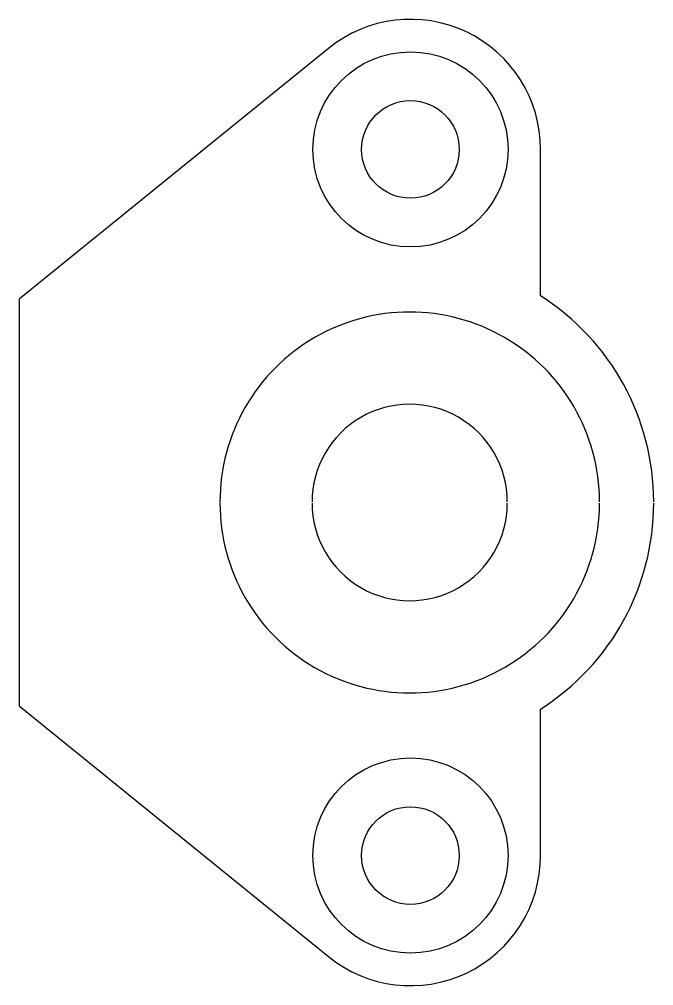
# Model space of a CAD drawing. Header units: millimetres. Extents: x 2928 to 3045, y 1902 to 2081.
import ezdxf

# ---------------------------------------------------------------- set-up
doc = ezdxf.new("R2010")
doc.units = ezdxf.units.MM

msp = doc.modelspace()

# ---------------------------------------------------------------- linework, layer by layer
msp.add_lwpolyline([(3044.94, 1991.7, 0.256591), (3024.08, 2029.68), (3024.08, 2056.7, 0.631318), (2984.95, 2075.33), (2927.94, 2029.07), (2927.94, 1991.57), (2927.94, 1954.07), (2984.95, 1907.8, 0.631318), (3024.08, 1926.44), (3024.08, 1953.46, 0.256591), (3044.94, 1991.44)], format="xyb")
for centre, radius in [((3000.08, 2056.7), 18), ((3000.08, 2056.7), 9), ((3000.08, 1926.44), 18), ((3000.08, 1926.44), 9)]:
    msp.add_circle(centre, radius)
for centre, radius, start, end in [((2999.94, 1991.7), 35, 0, 180.104), ((2999.94, 1991.7), 18, 0, 180.104), ((2999.94, 1991.44), 35, 179.896, 0), ((2999.94, 1991.44), 18, 179.896, 0)]:
    msp.add_arc(centre, radius, start, end)

doc.saveas('drawing.dxf')
